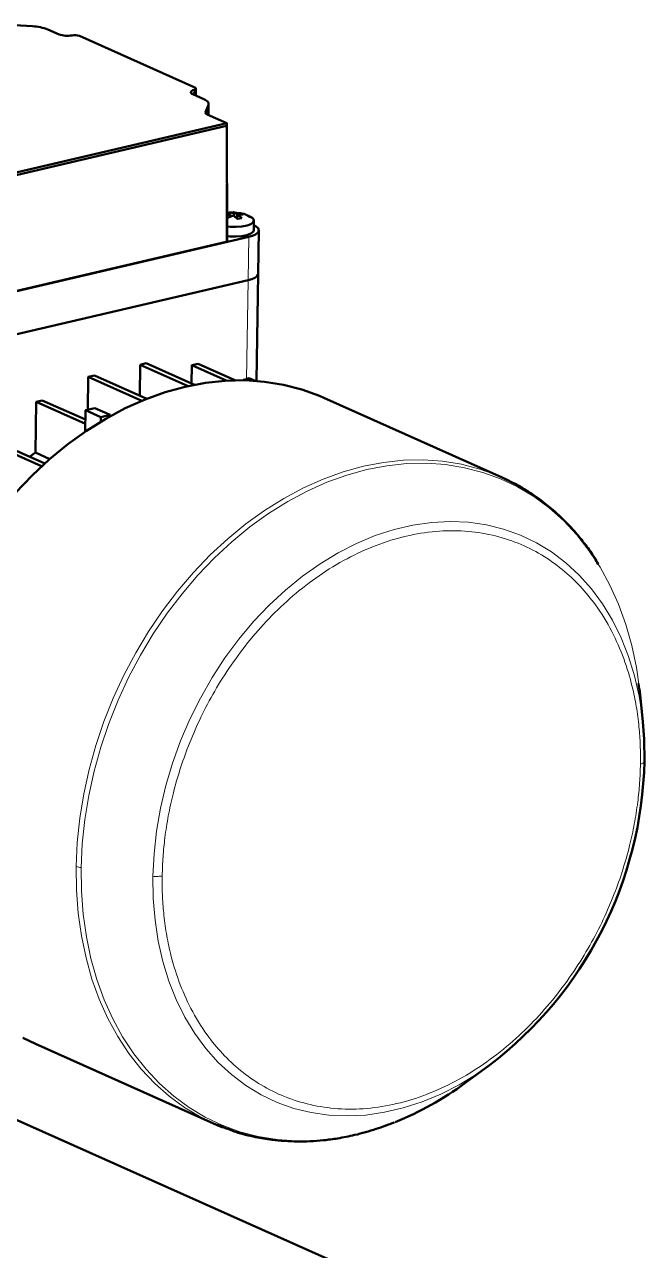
# Paper-space layout 'Лист2' of a CAD drawing. Header units: millimetres. Extents: x 0 to 420, y 0 to 297.
# Drawn here: x 283.91 to 296.08, y 174.61 to 198.68 of the extents above; entities that cross this region are included whole.
import ezdxf

# ---------------------------------------------------------------- set-up
doc = ezdxf.new("R2010")
doc.units = ezdxf.units.MM

psp = doc.layouts.new('Лист2')

# ---------------------------------------------------------------- linework, layer by layer
at = {"color": 7, "linetype": 'Continuous', "lineweight": 50}
for p, q in [((283.483, 198.679), (284.067, 198.644)), ((284.37, 198.581), (284.587, 198.484)), ((284.986, 198.455), (287.254, 197.442)), ((287.275, 197.373), (287.276, 197.42)), ((287.275, 197.284), (287.275, 197.373)), ((287.216, 197.31), (287.432, 197.214)), ((287.524, 197.074), (287.525, 197.121)), ((287.521, 197.101), (287.461, 196.96)), ((287.52, 197.054), (287.469, 196.932)), ((287.498, 196.913), (287.881, 196.742)), ((287.524, 196.901), (287.524, 197.074)), ((287.878, 196.691), (283.657, 195.704)), ((287.879, 196.739), (283.658, 195.751)), ((287.882, 196.693), (287.882, 196.741)), ((287.886, 194.426), (287.882, 196.693)), ((287.935, 194.988), (287.934, 194.957)), ((287.946, 194.954), (287.946, 194.904)), ((288.026, 194.973), (288.025, 194.924)), ((288.085, 194.871), (288.086, 194.946)), ((288.145, 194.975), (288.145, 194.951)), ((288.097, 194.861), (288.177, 194.88)), ((288.372, 194.889), (288.336, 194.904)), ((288.411, 194.639), (288.414, 194.828)), ((283.216, 193.319), (288.314, 194.511)), ((288.497, 193.787), (288.511, 194.638)), ((287.866, 194.413), (283.645, 193.426)), ((288.462, 191.682), (288.497, 193.787)), ((288.3, 193.661), (283.202, 192.469)), ((286.181, 192), (286.171, 191.393)), ((286.181, 192), (286.301, 192.028)), ((287.12, 191.581), (286.181, 192)), ((286.301, 192.028), (287.244, 191.607)), ((287.197, 191.988), (287.191, 191.631)), ((287.197, 191.988), (287.316, 192.016)), ((287.87, 191.687), (287.197, 191.988)), ((287.316, 192.016), (288.036, 191.694)), ((285.162, 191.762), (285.151, 191.115)), ((285.162, 191.762), (285.281, 191.79)), ((286.214, 191.292), (285.162, 191.762)), ((285.281, 191.79), (286.31, 191.331)), ((288.208, 191.706), (288.207, 191.694)), ((288.267, 191.719), (288.208, 191.706)), ((288.234, 191.694), (288.208, 191.706)), ((288.324, 191.735), (288.437, 191.684)), ((293.287, 189.787), (289.789, 191.349)), ((284.122, 190.274), (284.138, 191.272)), ((284.258, 191.3), (284.138, 191.272)), ((285.104, 190.841), (284.138, 191.272)), ((284.258, 191.3), (285.105, 190.922)), ((285.101, 190.687), (285.108, 191.105)), ((285.292, 191.148), (285.108, 191.105)), ((285.108, 191.105), (285.411, 190.97)), ((285.594, 191.013), (285.292, 191.148)), ((285.409, 190.883), (285.411, 190.97)), ((285.411, 190.97), (285.594, 191.013)), ((285.594, 191.013), (285.593, 190.99)), ((284.245, 190.006), (283.107, 190.515)), ((283.229, 190.541), (284.305, 190.061)), ((284.006, 190.194), (284.122, 190.274)), ((284.122, 190.274), (284.404, 190.148)), ((293.371, 189.745), (293.287, 189.787)), ((295.982, 185.638), (295.967, 185.743)), ((296.051, 184.991), (295.99, 185.585)), ((290.723, 174.061), (275.612, 180.81)), ((284.125, 178.667), (287.623, 177.104)), ((292.556, 177.896), (293.039, 178.247))]:
    psp.add_line(p, q, dxfattribs=at)
at = {"color": 8, "linetype": 'Continuous', "lineweight": 18}
for p, q in [((287.239, 197.348), (287.24, 197.395)), ((287.239, 197.3), (287.239, 197.348)), ((287.461, 196.96), (287.461, 196.944)), ((287.52, 197.054), (287.521, 197.101)), ((287.52, 196.903), (287.52, 197.054)), ((287.866, 194.413), (287.878, 196.691)), ((287.878, 196.691), (287.879, 196.739)), ((288.314, 194.511), (288.3, 193.661)), ((288.267, 191.719), (288.3, 193.661))]:
    psp.add_line(p, q, dxfattribs=at)
at = {"color": 7, "linetype": 'Continuous', "lineweight": 50, "flags": 128}
for points in [[(287.24, 197.395), (287.216, 197.387), (287.197, 197.377), (287.184, 197.366), (287.177, 197.355), (287.177, 197.343), (287.184, 197.332), (287.197, 197.321), (287.216, 197.31)], [(287.24, 197.395), (287.254, 197.399), (287.264, 197.405), (287.272, 197.411), (287.275, 197.417), (287.275, 197.424), (287.272, 197.43), (287.264, 197.437), (287.254, 197.442)], [(287.521, 197.101), (287.525, 197.116), (287.524, 197.131), (287.519, 197.145), (287.51, 197.16), (287.496, 197.174), (287.479, 197.188), (287.457, 197.201), (287.432, 197.214)], [(287.498, 196.913), (287.488, 196.918), (287.479, 196.924), (287.471, 196.93), (287.466, 196.936), (287.462, 196.942), (287.46, 196.948), (287.459, 196.954), (287.461, 196.96)], [(287.879, 196.739), (287.88, 196.739), (287.881, 196.739), (287.882, 196.74), (287.882, 196.74), (287.882, 196.741), (287.882, 196.741), (287.882, 196.742), (287.881, 196.742)], [(287.885, 194.713), (287.945, 194.707), (288.065, 194.704), (288.179, 194.713), (288.279, 194.733), (288.356, 194.762), (288.402, 194.797), (288.414, 194.836), (288.39, 194.874), (288.333, 194.909)], [(288.314, 194.511), (288.386, 194.532), (288.443, 194.557), (288.484, 194.586), (288.507, 194.616), (288.51, 194.648), (288.495, 194.68), (288.461, 194.711), (288.41, 194.739)], [(288.411, 194.639), (288.399, 194.608), (288.353, 194.573), (288.276, 194.544), (288.176, 194.524), (288.061, 194.515), (287.942, 194.518), (287.886, 194.523)], [(287.886, 194.426), (287.885, 194.423), (287.883, 194.42), (287.879, 194.417), (287.873, 194.415), (287.866, 194.413)], [(288.3, 193.661), (288.371, 193.682), (288.429, 193.707), (288.47, 193.735), (288.493, 193.766), (288.497, 193.787)], [(288.497, 193.787), (288.493, 193.766), (288.47, 193.735), (288.429, 193.707), (288.371, 193.682), (288.3, 193.661)], [(283.729, 189.485), (284.058, 189.828), (284.401, 190.146), (284.758, 190.438), (285.126, 190.703), (285.503, 190.938), (285.887, 191.144), (286.277, 191.318), (286.671, 191.46), (287.066, 191.569), (287.46, 191.644), (287.852, 191.686), (288.239, 191.694), (288.62, 191.667), (288.992, 191.607), (289.354, 191.513), (289.703, 191.386), (289.789, 191.349)], [(293.579, 189.642), (293.537, 189.664), (293.287, 189.787)], [(295.984, 185.638), (295.986, 185.617), (295.99, 185.585)], [(296.084, 184.216), (296.077, 184.651), (296.051, 184.991)], [(284.125, 178.667), (283.875, 178.789)], [(287.623, 177.104), (287.708, 177.067), (287.802, 177.029)]]:
    psp.add_lwpolyline(points, dxfattribs=at)
at = {"color": 8, "linetype": 'Continuous', "lineweight": 18, "flags": 128}
for points in [[(287.239, 197.348), (287.253, 197.352), (287.264, 197.358), (287.271, 197.364), (287.275, 197.37), (287.275, 197.373)], [(287.52, 197.054), (287.524, 197.069), (287.524, 197.075)], [(287.878, 196.691), (287.879, 196.692), (287.88, 196.692), (287.881, 196.693), (287.881, 196.693), (287.882, 196.693)], [(293.287, 189.787), (293.201, 189.824), (292.852, 189.951), (292.49, 190.045), (292.118, 190.105), (291.737, 190.131), (291.35, 190.124), (290.958, 190.082), (290.564, 190.006), (290.169, 189.897), (289.775, 189.756), (289.385, 189.581), (289.001, 189.376), (288.624, 189.141), (288.256, 188.876), (287.899, 188.584), (287.556, 188.265), (287.227, 187.923), (286.915, 187.557), (286.62, 187.17), (286.346, 186.764), (286.092, 186.342), (285.86, 185.904), (285.652, 185.454), (285.468, 184.994), (285.31, 184.526), (285.178, 184.053), (285.073, 183.576), (284.995, 183.099), (284.945, 182.623), (284.923, 182.152)], [(285.021, 182.128), (285.043, 182.597), (285.093, 183.07), (285.17, 183.544), (285.275, 184.019), (285.406, 184.49), (285.564, 184.955), (285.746, 185.413), (285.953, 185.861), (286.184, 186.296), (286.436, 186.716), (286.71, 187.12), (287.002, 187.504), (287.313, 187.868), (287.64, 188.209), (287.982, 188.526), (288.337, 188.817), (288.703, 189.08), (289.078, 189.314), (289.46, 189.519), (289.848, 189.692), (290.24, 189.833), (290.632, 189.941), (291.025, 190.016), (291.414, 190.058), (291.8, 190.066), (292.178, 190.039), (292.549, 189.979), (292.909, 189.886), (293.256, 189.76), (293.59, 189.601), (293.909, 189.411), (294.21, 189.19), (294.492, 188.94), (294.754, 188.661), (294.994, 188.356), (295.212, 188.026), (295.406, 187.672), (295.575, 187.297), (295.718, 186.901), (295.835, 186.488), (295.924, 186.059), (295.984, 185.638)], [(296.051, 184.991), (296.042, 185.077), (295.978, 185.491), (295.887, 185.891), (295.769, 186.274), (295.625, 186.639), (295.454, 186.983), (295.26, 187.304), (295.041, 187.6), (294.801, 187.87), (294.539, 188.112), (294.259, 188.324), (293.96, 188.506), (293.646, 188.656), (293.318, 188.773), (292.978, 188.856), (292.628, 188.906), (292.269, 188.922), (291.905, 188.903), (291.537, 188.851), (291.167, 188.764), (290.798, 188.645), (290.431, 188.492), (290.07, 188.308), (289.715, 188.093), (289.369, 187.849), (289.035, 187.577), (288.713, 187.279), (288.407, 186.956), (288.117, 186.61), (287.845, 186.244), (287.594, 185.859), (287.364, 185.457), (287.157, 185.042), (286.974, 184.616), (286.816, 184.18), (286.684, 183.738), (286.579, 183.293), (286.502, 182.846), (286.452, 182.4), (286.431, 181.958)], [(284.923, 182.152), (284.93, 181.687), (284.964, 181.231), (285.026, 180.787), (285.117, 180.356), (285.234, 179.941), (285.378, 179.543), (285.548, 179.166), (285.742, 178.81), (285.961, 178.478), (286.203, 178.171), (286.466, 177.892), (286.75, 177.64), (287.053, 177.418), (287.373, 177.227), (287.623, 177.104)], [(291.187, 177.132), (290.809, 176.996), (290.416, 176.888), (290.024, 176.813), (289.634, 176.771), (289.249, 176.764), (288.87, 176.79), (288.5, 176.85), (288.14, 176.943), (287.792, 177.07), (287.458, 177.228), (287.14, 177.418), (286.839, 177.639), (286.557, 177.89), (286.295, 178.168), (286.054, 178.473), (285.836, 178.803), (285.643, 179.157), (285.474, 179.533), (285.33, 179.928), (285.214, 180.341), (285.124, 180.77), (285.062, 181.212), (285.028, 181.665), (285.021, 182.128)], [(286.431, 181.958), (286.438, 181.524), (286.473, 181.098), (286.536, 180.684), (286.627, 180.284), (286.745, 179.9), (286.89, 179.536), (287.06, 179.192), (287.255, 178.871), (287.473, 178.574), (287.714, 178.304), (287.975, 178.063), (288.256, 177.85), (288.554, 177.669), (288.868, 177.519), (289.196, 177.402), (289.536, 177.318), (289.887, 177.268), (290.245, 177.253), (290.609, 177.271), (290.977, 177.324), (291.347, 177.41), (291.716, 177.53), (292.083, 177.682), (292.445, 177.866), (292.799, 178.081), (293.039, 178.247)]]:
    psp.add_lwpolyline(points, dxfattribs=at)
at = {"color": 7, "linetype": 'Continuous', "lineweight": 50}
for centre, radius, start, end in [((284.036, 197.729), 0.915, 68.6216, 88.0625), ((284.749, 198.941), 0.485, 250.4411, 281.1249), ((284.895, 198.198), 0.273, 70.4445, 101.1213), ((288.106, 192.416), 0.715, 283.0443, 287.7262), ((288.375, 184.387), 7.71, 307.2183, 358.7322), ((288.821, 182.982), 6.311, 292.0216, 306.2881)]:
    psp.add_arc(centre, radius, start, end, dxfattribs=at)
at = {"color": 8, "linetype": 'Continuous', "lineweight": 18}
psp.add_arc((287.27, 197.214), 0.137, 102.8888, 125.5715, dxfattribs=at)
at = {"color": 7, "linetype": 'Continuous', "lineweight": 50}
for points, knots in [([(287.935, 194.988), (287.922, 194.985), (287.903, 194.982), (287.885, 194.977), (287.88, 194.976)], [0, 0, 0, 0, 0.717087, 1, 1, 1, 1]), ([(287.885, 194.967), (287.89, 194.967), (287.911, 194.966), (287.931, 194.959), (287.946, 194.954)], [0, 0, 0, 0, 0.244692, 1, 1, 1, 1]), ([(287.946, 194.954), (287.926, 194.948), (287.905, 194.941), (287.885, 194.931), (287.885, 194.931)], [0, 0, 0, 0, 0.976117, 1, 1, 1, 1]), ([(288.108, 194.977), (288.062, 194.987), (288.004, 195), (287.947, 194.987), (287.935, 194.984)], [0, 0, 0, 0, 0.7939306, 1, 1, 1, 1]), ([(288.026, 194.973), (288.011, 194.977), (287.981, 194.986), (287.95, 194.987), (287.935, 194.988)], [0, 0, 0, 0, 0.508088, 1, 1, 1, 1]), ([(288.145, 194.975), (288.126, 194.977), (288.086, 194.98), (288.046, 194.975), (288.026, 194.973)], [0, 0, 0, 0, 0.490896, 1, 1, 1, 1]), ([(288.086, 194.946), (288.106, 194.948), (288.146, 194.953), (288.186, 194.95), (288.206, 194.948)], [0, 0, 0, 0, 0.5031229, 1, 1, 1, 1]), ([(288.177, 194.88), (288.162, 194.892), (288.134, 194.917), (288.102, 194.936), (288.086, 194.946)], [0, 0, 0, 0, 0.512662, 1, 1, 1, 1]), ([(288.145, 194.975), (288.155, 194.971), (288.176, 194.964), (288.196, 194.953), (288.206, 194.948)], [0, 0, 0, 0, 0.488171, 1, 1, 1, 1]), ([(288.336, 194.904), (288.286, 194.933), (288.227, 194.967), (288.16, 194.972), (288.15, 194.973)], [0, 0, 0, 0, 0.845706, 1, 1, 1, 1]), ([(287.887, 194.873), (287.906, 194.884), (287.945, 194.905), (287.986, 194.92), (288.007, 194.927)], [0, 0, 0, 0, 0.504933, 1, 1, 1, 1]), ([(288.007, 194.927), (288.022, 194.918), (288.054, 194.898), (288.082, 194.874), (288.097, 194.861)], [0, 0, 0, 0, 0.481348, 1, 1, 1, 1]), ([(295.174, 188.084), (295.152, 188.125), (295.081, 188.256), (294.937, 188.45), (294.763, 188.671), (294.579, 188.875), (294.368, 189.081), (294.117, 189.294), (293.837, 189.491), (293.585, 189.643), (293.429, 189.718), (293.371, 189.745)], [0, 0, 0, 0, 0.05631, 0.179169, 0.290733, 0.394482, 0.511494, 0.645448, 0.791439, 0.923525, 1, 1, 1, 1]), ([(287.622, 177.104), (287.685, 177.081), (287.831, 177.027), (288.099, 176.917), (288.421, 176.84), (288.741, 176.785), (289.015, 176.759), (289.266, 176.749), (289.522, 176.753), (289.787, 176.773), (290.079, 176.812), (290.426, 176.882), (290.798, 176.984), (291.053, 177.081), (291.17, 177.125)], [0, 0, 0, 0, 0.055006, 0.128277, 0.237698, 0.32708, 0.395357, 0.463808, 0.533676, 0.606466, 0.682421, 0.77594, 0.89719, 1, 1, 1, 1])]:
    psp.add_open_spline(points, degree=3, knots=knots, dxfattribs=at)
at = {"color": 8, "linetype": 'Continuous', "lineweight": 18}
for points, knots in [([(286.613, 181.966), (286.617, 182.09), (286.625, 182.341), (286.665, 182.734), (286.729, 183.145), (286.827, 183.59), (286.957, 184.05), (287.128, 184.534), (287.342, 185.03), (287.605, 185.539), (287.92, 186.048), (288.287, 186.548), (288.706, 187.027), (289.174, 187.47), (289.685, 187.866), (290.233, 188.201), (290.805, 188.464), (291.391, 188.646), (291.976, 188.741), (292.548, 188.748), (293.093, 188.669), (293.6, 188.51), (294.061, 188.282), (294.47, 187.994), (294.825, 187.661), (295.158, 187.255), (295.449, 186.779), (295.686, 186.236), (295.835, 185.739), (295.927, 185.29), (295.978, 184.906), (296.005, 184.529), (296.005, 184.285), (296.005, 184.162)], [0, 0, 0, 0, 0.022934, 0.046154, 0.072734, 0.099578, 0.130077, 0.160742, 0.194203, 0.229453, 0.266301, 0.304476, 0.343627, 0.383342, 0.423166, 0.462643, 0.50136, 0.53899, 0.575323, 0.610288, 0.64393, 0.676384, 0.707819, 0.73839, 0.768206, 0.797317, 0.834844, 0.870662, 0.906122, 0.930374, 0.955121, 0.977387, 1, 1, 1, 1]), ([(296.005, 184.162), (296.001, 184.038), (295.992, 183.788), (295.952, 183.395), (295.888, 182.984), (295.791, 182.539), (295.661, 182.079), (295.489, 181.594), (295.276, 181.099), (295.012, 180.59), (294.698, 180.08), (294.331, 179.58), (293.912, 179.102), (293.444, 178.658), (292.932, 178.262), (292.385, 177.927), (291.812, 177.664), (291.226, 177.482), (290.641, 177.387), (290.069, 177.38), (289.525, 177.46), (289.017, 177.618), (288.556, 177.847), (288.147, 178.134), (287.792, 178.468), (287.46, 178.874), (287.169, 179.35), (286.932, 179.892), (286.782, 180.39), (286.69, 180.839), (286.64, 181.223), (286.612, 181.6), (286.613, 181.843), (286.613, 181.966)], [0, 0, 0, 0, 0.022934, 0.046154, 0.072734, 0.099578, 0.130077, 0.160742, 0.194203, 0.229453, 0.266301, 0.304476, 0.343628, 0.383342, 0.423166, 0.462643, 0.50136, 0.53899, 0.575323, 0.610288, 0.64393, 0.676384, 0.707819, 0.73839, 0.768206, 0.797317, 0.834844, 0.870662, 0.906122, 0.930374, 0.955121, 0.977387, 1, 1, 1, 1]), ([(296.005, 184.162), (296.017, 184.166), (296.039, 184.172), (296.072, 184.186), (296.08, 184.206), (296.084, 184.216)], [0, 0, 0, 0, 0.390628, 0.69824, 1, 1, 1, 1]), ([(284.923, 182.152), (284.94, 182.146), (284.972, 182.134), (285.005, 182.13), (285.021, 182.128)], [0, 0, 0, 0, 0.516303, 1, 1, 1, 1]), ([(286.431, 181.958), (286.448, 181.957), (286.483, 181.954), (286.544, 181.954), (286.587, 181.962), (286.613, 181.966)], [0, 0, 0, 0, 0.28556, 0.582135, 1, 1, 1, 1])]:
    psp.add_open_spline(points, degree=3, knots=knots, dxfattribs=at)

doc.saveas('drawing.dxf')
